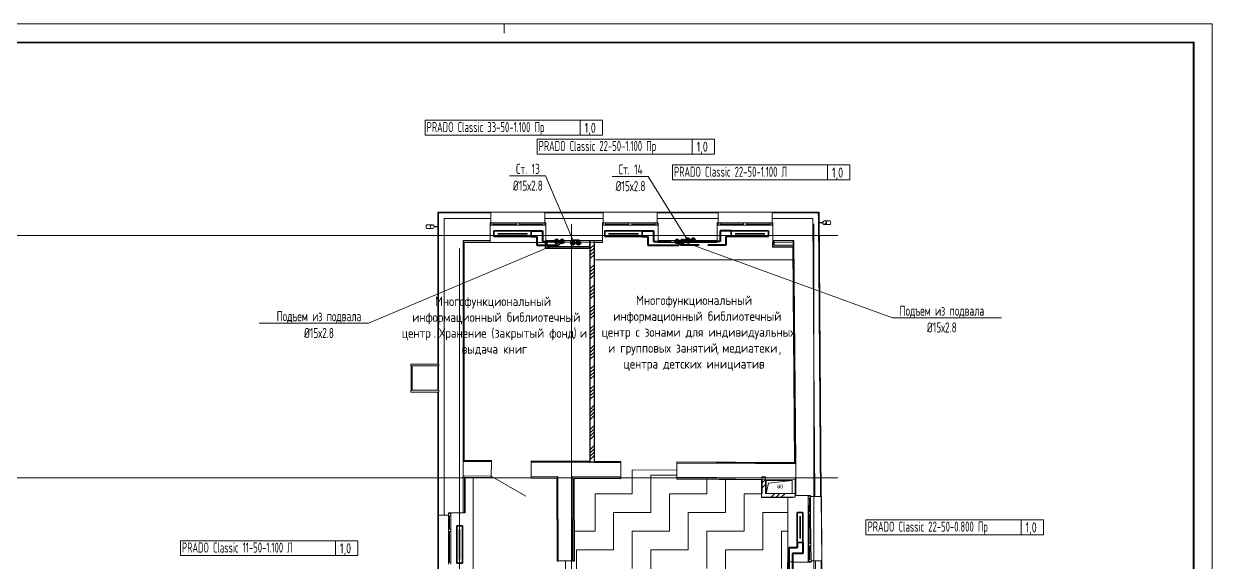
# Model space of a CAD drawing. Header units: millimetres. Extents: x -3929 to 624051, y 52832 to 514950.
# Drawn here: x 205814 to 237701, y 358213 to 372646 of the extents above; entities that cross this region are included whole.
import ezdxf
from ezdxf import colors
from ezdxf.entities.mleader import LeaderData, LeaderLine
from ezdxf.enums import TextEntityAlignment as Align
from ezdxf.math import Vec2, Vec3

# ---------------------------------------------------------------- set-up
doc = ezdxf.new("R2010")
doc.units = ezdxf.units.MM
for name, pattern in [('ADSK_Линия сетки', [25, 20, -2.5, 0, -2.5]), ('ADSK_Штриховая_ш2 п1', [3, 2, -1]), ('Hidden', [7.14375, 4.7625, -2.38125])]:
    doc.linetypes.add(name, pattern=pattern)
for name, color, linetype in [('9_Форматы', 7, 'Continuous'), ('ПРИБОРЫ', 3, 'Continuous'), ('статистика приборов', 252, 'Continuous'), ('стояки', 7, 'Continuous')]:
    doc.layers.add(name, color=color, linetype=linetype)
for name, color, linetype, lineweight in [('_ Окна', 7, 'Continuous', 9), ('Аннотация', 7, 'Continuous', 18), ('Двери', 7, 'Continuous', 9), ('Марки помещений', 7, 'Continuous', 20), ('Обобщенные модели', 7, 'Continuous', 18), ('Оборудование', 7, 'Continuous', 18), ('ОВ-О-Оборудование', 32, 'Continuous', 35), ('ОВ-рамка', 7, 'Continuous', 30), ('ОВ-ТЕКСТ', 7, 'Continuous', 25), ('Окна', 7, 'Continuous', 9), ('Оси', 253, 'Continuous', 9), ('Перекрытие', 7, 'Continuous', 18), ('Стены внутренние', 7, 'Continuous', 18), ('Стены наружные', 7, 'Continuous', 18), ('Стены несущие', 7, 'Continuous', 30), ('Стены отделка', 7, 'Continuous', 30), ('Стены штриховка', 7, 'Continuous', 9)]:
    doc.layers.add(name, color=color, linetype=linetype, lineweight=lineweight)
for name, color, linetype, true_color in [('т11.1', 1, 'Continuous', 0xff0000), ('т11.3', 7, 'Continuous', 0xb82e00), ('т21.1', 5, 'Continuous', 0x0000ff), ('т21.3', 7, 'Continuous', 0x005c45)]:
    doc.layers.add(name, color=color, linetype=linetype, true_color=true_color)
doc.styles.add('GOST Common_2', font='GOST_Common.ttf', dxfattribs={"width": 0.9, "height": 250})
doc.styles.add('GOST Common_4', font='GOST_Common.ttf', dxfattribs={"width": 0.9, "height": 200})
doc.styles.add('СТИЛЬ', font='simplex.shx', dxfattribs={"width": 0.65})

# ---------------------------------------------------------------- blocks, each defined once
blk = doc.blocks.new('*U2874')
at = {"layer": 'ОВ-О-Оборудование', "color": 32, "ltscale": 0.1, "true_color": 0xcd6928}
for p, q in [((500, 75), (-500, 75)), ((-500, 75), (-500, -75)), ((-400, 0), (400, 0)), ((500, -75), (500, 75)), ((-500, -75), (500, -75))]:
    blk.add_line(p, q, dxfattribs=at)
blk = doc.blocks.new('*U2950')
at = {"layer": 'ОВ-О-Оборудование', "color": 32, "ltscale": 0.1, "true_color": 0xcd6928}
for p, q in [((400, 75), (-400, 75)), ((-400, 75), (-400, -75)), ((-300, 0), (300, 0)), ((400, -75), (400, 75)), ((-400, -75), (400, -75))]:
    blk.add_line(p, q, dxfattribs=at)
blk = doc.blocks.new('3 этаж')
at = {"layer": 'Стены внутренние', "lineweight": 0}
for points in [[(411728, -43579), (411728, -43539), (410556, -43539), (410557, -43579), (411718, -43579)], [(410596, -43539), (410596, -43379), (410557, -43379), (410557, -43539)], [(416651, -43504), (416691, -43504), (416691, -43419), (416652, -43419), (416651, -43431)], [(416651, -43544), (417196, -43544), (417196, -43504), (416651, -43504)]]:
    blk.add_hatch(color=253, dxfattribs=at).paths.add_polyline_path(points)
at = {"layer": '_ Окна', "color": 253, "lineweight": 0}
for p, q in [((409066, -42969), (409066, -42909)), ((409066, -42909), (409142, -42909)), ((409142, -42969), (409066, -42969)), ((409086, -42969), (409086, -42909)), ((409142, -42909), (409142, -42969)), ((409142, -42939), (409773, -42939)), ((409773, -42969), (409773, -42909)), ((409773, -42909), (409849, -42909)), ((409849, -42969), (409773, -42969)), ((409849, -42909), (409849, -42969)), ((409849, -42939), (410480, -42939)), ((410480, -42909), (410480, -42969)), ((410556, -42909), (410480, -42909)), ((410480, -42969), (410556, -42969)), ((410536, -42969), (410536, -42909)), ((410556, -42969), (410556, -42909)), ((412081, -42969), (412081, -42909)), ((412081, -42909), (412157, -42909)), ((412157, -42969), (412081, -42969)), ((412101, -42969), (412101, -42909)), ((412157, -42909), (412157, -42969)), ((412157, -42939), (412788, -42939)), ((412788, -42969), (412788, -42909)), ((412788, -42909), (412864, -42909)), ((412864, -42969), (412788, -42969)), ((412864, -42909), (412864, -42969)), ((412864, -42939), (413495, -42939)), ((413495, -42909), (413495, -42969)), ((413571, -42909), (413495, -42909)), ((413495, -42969), (413571, -42969)), ((413551, -42969), (413551, -42909)), ((413571, -42969), (413571, -42909)), ((415161, -42969), (415161, -42909)), ((415161, -42909), (415237, -42909)), ((415237, -42969), (415161, -42969)), ((415181, -42969), (415181, -42909)), ((415237, -42909), (415237, -42969)), ((415237, -42939), (415868, -42939)), ((415868, -42969), (415868, -42909)), ((415868, -42909), (415944, -42909)), ((415944, -42969), (415868, -42969)), ((415944, -42909), (415944, -42969)), ((415944, -42939), (416575, -42939)), ((416575, -42909), (416575, -42969)), ((416651, -42909), (416575, -42909)), ((416575, -42969), (416651, -42969)), ((416631, -42969), (416631, -42909)), ((416651, -42969), (416651, -42909)), ((417602, -50290), (417602, -50210)), ((417602, -50210), (417662, -50210)), ((417602, -50230), (417662, -50230)), ((417662, -50290), (417602, -50290)), ((417632, -50290), (417635, -50650)), ((417662, -50210), (417662, -50290)), ((408010, -50678), (407950, -50678)), ((407950, -50678), (407950, -50758)), ((408010, -50698), (407950, -50698)), ((408010, -50758), (408010, -50678)), ((417606, -50710), (417605, -50650)), ((417605, -50650), (417665, -50650)), ((417665, -50650), (417666, -50710)), ((407950, -50758), (408010, -50758)), ((407980, -51118), (407980, -50758)), ((417666, -50710), (417606, -50710)), ((417636, -50710), (417642, -51500)), ((407950, -51118), (408010, -51118)), ((407950, -51178), (407950, -51118)), ((408010, -51178), (407950, -51178)), ((407980, -51998), (407980, -51178)), ((408010, -51118), (408010, -51178)), ((417613, -51560), (417612, -51500)), ((417612, -51500), (417672, -51500)), ((417673, -51560), (417613, -51560)), ((417643, -51560), (417646, -51920)), ((417672, -51500), (417673, -51560)), ((417676, -51920), (417616, -51920)), ((417616, -51920), (417616, -52000)), ((417676, -52000), (417676, -51920)), ((407950, -51998), (408010, -51998)), ((407950, -52058), (407950, -51998)), ((408010, -51998), (408010, -52058)), ((417616, -51980), (417676, -51980)), ((417616, -52000), (417676, -52000))]:
    blk.add_line(p, q, dxfattribs=at)
at = {"layer": 'Двери', "color": 253, "lineweight": 0}
blk.add_line((409098, -49692), (410021, -50233), dxfattribs=at)
at = {"layer": 'Обобщенные модели', "color": 253, "lineweight": 0}
for p, q in [((407406, -42959), (407364, -42959)), ((407406, -42959), (407412, -42959)), ((407412, -42959), (407417, -42959)), ((407417, -42959), (407423, -42959)), ((407423, -42959), (407428, -42959)), ((407428, -42959), (407434, -42959)), ((407434, -42959), (407439, -42959)), ((407439, -42959), (407444, -42959)), ((407444, -42959), (407449, -42959)), ((407449, -42959), (407454, -42959)), ((407454, -42959), (407458, -42959)), ((407458, -42959), (407463, -42959)), ((407463, -42959), (407467, -42959)), ((407467, -42959), (407471, -42959)), ((407471, -42959), (407475, -42959)), ((407475, -42959), (407479, -42959)), ((407479, -42959), (407482, -42959)), ((407482, -42959), (407486, -42959)), ((407486, -42959), (407489, -42959)), ((407489, -42959), (407492, -42959)), ((407492, -42959), (407495, -42959)), ((407495, -42959), (407497, -42959)), ((407660, -43004), (407561, -43004)), ((407561, -43014), (407660, -43014)), ((417992, -42898), (417893, -42899)), ((417893, -42909), (417992, -42908)), ((418055, -42853), (418057, -42853)), ((418058, -42953), (418056, -42953)), ((418057, -42853), (418059, -42853)), ((418061, -42953), (418058, -42953)), ((418059, -42853), (418062, -42853)), ((418064, -42953), (418061, -42953)), ((418062, -42853), (418065, -42853)), ((418067, -42953), (418064, -42953)), ((418065, -42853), (418068, -42853)), ((418071, -42953), (418067, -42953)), ((418068, -42853), (418072, -42853)), ((418074, -42953), (418071, -42953)), ((418072, -42853), (418076, -42853)), ((418078, -42953), (418074, -42953)), ((418076, -42853), (418079, -42853)), ((418082, -42953), (418078, -42953)), ((418079, -42853), (418083, -42853)), ((418086, -42953), (418082, -42953)), ((418083, -42853), (418088, -42853)), ((418090, -42953), (418086, -42953)), ((418088, -42853), (418092, -42852)), ((418095, -42952), (418090, -42953)), ((418092, -42852), (418097, -42852)), ((418099, -42952), (418095, -42952)), ((418097, -42852), (418101, -42852)), ((418104, -42952), (418099, -42952)), ((418101, -42852), (418106, -42852)), ((418109, -42952), (418104, -42952)), ((418106, -42852), (418111, -42852)), ((418114, -42952), (418109, -42952)), ((418111, -42852), (418116, -42852)), ((418119, -42952), (418114, -42952)), ((418116, -42852), (418122, -42852)), ((418125, -42952), (418119, -42952)), ((418122, -42852), (418127, -42852)), ((418130, -42952), (418125, -42952)), ((418127, -42852), (418132, -42852)), ((418135, -42952), (418130, -42952)), ((418132, -42852), (418138, -42852)), ((418141, -42952), (418135, -42952)), ((418138, -42852), (418143, -42852)), ((418147, -42952), (418141, -42952)), ((418143, -42852), (418146, -42852)), ((418188, -42852), (418146, -42852)), ((418147, -42952), (418189, -42952)), ((407364, -43059), (407406, -43059)), ((407409, -43059), (407406, -43059)), ((407414, -43059), (407409, -43059)), ((407420, -43059), (407414, -43059)), ((407425, -43059), (407420, -43059)), ((407431, -43059), (407425, -43059)), ((407436, -43059), (407431, -43059)), ((407441, -43059), (407436, -43059)), ((407446, -43059), (407441, -43059)), ((407451, -43059), (407446, -43059)), ((407455, -43059), (407451, -43059)), ((407460, -43059), (407455, -43059)), ((407464, -43059), (407460, -43059)), ((407469, -43059), (407464, -43059)), ((407473, -43059), (407469, -43059)), ((407477, -43059), (407473, -43059)), ((407480, -43059), (407477, -43059)), ((407484, -43059), (407480, -43059)), ((407487, -43059), (407484, -43059)), ((407490, -43059), (407487, -43059)), ((407493, -43059), (407490, -43059)), ((407496, -43059), (407493, -43059)), ((407497, -43059), (407496, -43059)), ((416468, -50162), (416468, -49812)), ((416468, -49812), (417168, -49812)), ((417168, -49812), (416468, -49812)), ((416468, -49812), (416468, -50162)), ((416468, -50162), (416538, -49882)), ((416538, -49882), (417168, -49812)), ((417168, -49812), (417168, -50162)), ((417168, -50162), (417168, -49812))]:
    blk.add_line(p, q, dxfattribs=at)
at = {"layer": 'Обобщенные модели', "color": 253, "linetype": 'Continuous', "lineweight": 0}
blk.add_line((418037, -42952), (418091, -42897), dxfattribs=at)
at = {"layer": 'Обобщенные модели', "color": 253, "lineweight": 0}
for centre, radius, start, end in [((407510, -43009), 52, 0, 180), ((407510, -43009), 52, 180, 0), ((407510, -43009), 50, 0, 180), ((407510, -43009), 50, 180, 0), ((418043, -42903), 52, 0.4634, 180.4634), ((418043, -42903), 52, 180.4634, 0.4634), ((418043, -42903), 50, 0.4634, 180.4634), ((418043, -42903), 50, 180.4634, 0.4634), ((416818, -49987), 2.5, 0, 180), ((416818, -49987), 2.5, 60, 165), ((416818, -49987), 2.5, 180, 0), ((416818, -49987), 2.5, 195, 270), ((416818, -49987), 2.5, 300, 0)]:
    blk.add_arc(centre, radius, start, end, dxfattribs=at)
for centre, major_axis, start_param, end_param in [((407364, -43009), (0, -50), 3.141593, 4.712389), ((407364, -43009), (0, -50), 4.712389, 6.283185), ((418189, -42902), (-0.4, 50), 4.712389, 6.283185), ((418189, -42902), (-0.4, 50), 3.141593, 4.712389)]:
    blk.add_ellipse(centre, major_axis=major_axis, ratio=0.309017, start_param=start_param, end_param=end_param, dxfattribs=at)
at = {"layer": 'Оборудование', "color": 253, "lineweight": 0}
for p, q in [((406935, -46692), (406935, -46742)), ((407160, -46692), (406935, -46692)), ((406935, -46742), (407160, -46742)), ((406945, -47392), (406945, -46742)), ((406975, -46742), (406975, -47392)), ((407160, -46692), (407460, -46692)), ((407460, -46742), (407160, -46742)), ((407685, -46692), (407460, -46692)), ((407460, -46742), (407685, -46742)), ((407685, -46742), (407685, -46692)), ((406935, -47392), (406935, -47442)), ((407160, -47392), (406935, -47392)), ((406935, -47442), (407160, -47442)), ((407160, -47392), (407460, -47392)), ((407460, -47442), (407160, -47442)), ((407685, -47392), (407460, -47392)), ((407460, -47442), (407685, -47442)), ((407685, -47442), (407685, -47392))]:
    blk.add_line(p, q, dxfattribs=at)
at = {"layer": 'Окна', "color": 253, "lineweight": 0}
for p, q in [((409066, -42909), (409066, -42969)), ((409142, -42909), (409066, -42909)), ((409066, -42969), (409142, -42969)), ((409142, -42909), (409773, -42909)), ((409773, -42969), (409142, -42969)), ((409849, -42909), (409773, -42909)), ((409773, -42969), (409849, -42969)), ((409849, -42909), (410480, -42909)), ((410480, -42969), (409849, -42969)), ((410556, -42909), (410480, -42909)), ((410480, -42969), (410556, -42969)), ((410556, -42969), (410556, -42909)), ((412081, -42909), (412081, -42969)), ((412157, -42909), (412081, -42909)), ((412081, -42969), (412157, -42969)), ((412157, -42909), (412788, -42909)), ((412788, -42969), (412157, -42969)), ((412864, -42909), (412788, -42909)), ((412788, -42969), (412864, -42969)), ((412864, -42909), (413495, -42909)), ((413495, -42969), (412864, -42969)), ((413571, -42909), (413495, -42909)), ((413495, -42969), (413571, -42969)), ((413571, -42969), (413571, -42909)), ((415161, -42909), (415161, -42969)), ((415237, -42909), (415161, -42909)), ((415161, -42969), (415237, -42969)), ((415237, -42909), (415868, -42909)), ((415868, -42969), (415237, -42969)), ((415944, -42909), (415868, -42909)), ((415868, -42969), (415944, -42969)), ((415944, -42909), (416575, -42909)), ((416575, -42969), (415944, -42969)), ((416651, -42909), (416575, -42909)), ((416575, -42969), (416651, -42969)), ((416651, -42969), (416651, -42909)), ((417662, -50210), (417602, -50210)), ((417602, -50210), (417602, -50290)), ((417605, -50650), (417602, -50290)), ((417662, -50290), (417662, -50210)), ((417662, -50290), (417665, -50650)), ((407950, -50678), (407950, -50758)), ((408010, -50678), (407950, -50678)), ((408010, -50758), (408010, -50678)), ((417605, -50650), (417606, -50710)), ((417666, -50710), (417665, -50650)), ((407950, -51118), (407950, -50758)), ((408010, -50758), (408010, -51118)), ((417612, -51500), (417606, -50710)), ((417666, -50710), (417672, -51500)), ((407950, -51118), (407950, -51178)), ((407950, -51998), (407950, -51178)), ((408010, -51178), (408010, -51118)), ((408010, -51178), (408010, -51998)), ((417612, -51500), (417613, -51560)), ((417616, -51920), (417613, -51560)), ((417673, -51560), (417672, -51500)), ((417673, -51560), (417676, -51920)), ((417616, -51920), (417616, -52000)), ((417676, -52000), (417676, -51920)), ((407950, -51998), (407950, -52058)), ((408010, -52058), (408010, -51998)), ((417616, -52000), (417676, -52000))]:
    blk.add_line(p, q, dxfattribs=at)
at = {"layer": 'Оси', "color": 253, "linetype": 'ADSK_Линия сетки', "lineweight": 0}
for p, q in [((411248, -89970), (411248, -42931)), ((417748, -89970), (417748, -42931)), ((351839, -43242), (418403, -43242)), ((408248, -89970), (408248, -43597)), ((351839, -49742), (418403, -49742))]:
    blk.add_line(p, q, dxfattribs=at)
at = {"layer": 'Перекрытие', "color": 253, "lineweight": 0}
for p, q in [((416651, -43409), (416651, -43379)), ((411890, -43899), (417189, -43899)), ((408611, -52487), (408611, -49740)), ((412880, -49527), (412880, -50172)), ((414073, -49535), (412880, -49527)), ((413380, -50672), (413380, -49672)), ((413380, -49672), (414072, -49672)), ((414880, -50172), (414880, -49782)), ((415380, -49785), (415380, -50672)), ((412880, -50172), (411880, -50172)), ((411880, -50172), (411880, -51172)), ((413880, -51172), (413880, -50172)), ((413880, -50172), (414880, -50172)), ((415880, -51172), (415880, -50172)), ((415880, -50172), (416350, -50172)), ((417056, -50268), (417056, -51991)), ((417601, -50218), (417252, -50218)), ((417601, -52000), (417601, -50218)), ((408380, -50678), (408340, -50678)), ((412380, -51672), (412380, -50672)), ((412380, -50672), (413380, -50672)), ((415380, -50672), (414380, -50672)), ((414380, -50672), (414380, -51672)), ((416380, -51672), (416380, -50672)), ((416380, -50672), (417056, -50672)), ((411880, -51172), (411323, -51172)), ((412880, -52172), (412880, -51172)), ((412880, -51172), (413880, -51172)), ((414880, -52172), (414880, -51172)), ((414880, -51172), (415880, -51172)), ((417056, -51172), (416880, -51172)), ((416880, -51172), (416880, -52172)), ((411084, -51967), (411089, -53172)), ((411380, -52672), (411380, -51672)), ((411380, -51672), (412380, -51672)), ((414380, -51672), (413380, -51672)), ((413380, -51672), (413380, -52672)), ((415380, -52672), (415380, -51672)), ((415380, -51672), (416380, -51672)), ((417206, -52002), (417334, -52002))]:
    blk.add_line(p, q, dxfattribs=at)
at = {"layer": 'Стены внутренние', "color": 253, "linetype": 'Continuous', "lineweight": 0}
for p, q in [((416358, -49884), (416456, -49786)), ((416360, -50017), (416456, -49921)), ((416608, -50262), (416708, -50162)), ((416743, -50262), (416843, -50162)), ((416878, -50262), (416978, -50162))]:
    blk.add_line(p, q, dxfattribs=at)
at = {"layer": 'Стены наружные', "color": 253, "lineweight": 0}
for p, q in [((410537, -42619), (409086, -42619)), ((409087, -42618), (410537, -42618)), ((409087, -42618), (409087, -42619)), ((410537, -42618), (410537, -42619)), ((413551, -42619), (412101, -42619)), ((412102, -42618), (413552, -42618)), ((412102, -42618), (412102, -42619)), ((413552, -42618), (413552, -42619)), ((415181, -42618), (415181, -42619)), ((415181, -42618), (416630, -42618)), ((416631, -42619), (415181, -42619)), ((416630, -42618), (416630, -42619)), ((410544, -43431), (409066, -43431)), ((417952, -50237), (417966, -51967)), ((417966, -51967), (417952, -50237)), ((417952, -50237), (417953, -50237)), ((417953, -50237), (417967, -51967)), ((407659, -52443), (407659, -50738)), ((407659, -50738), (407660, -50738)), ((407660, -50738), (407660, -52443)), ((407680, -50738), (407680, -52443)), ((407680, -52443), (407680, -50738)), ((417967, -51967), (417966, -51967))]:
    blk.add_line(p, q, dxfattribs=at)
at = {"layer": 'Стены несущие', "color": 253, "lineweight": 0}
for p, q in [((409086, -42789), (407830, -42789)), ((407830, -50738), (407830, -42789)), ((409066, -43379), (409066, -42969)), ((409086, -42909), (409086, -42789)), ((410536, -42789), (412101, -42789)), ((410536, -42789), (410536, -42909)), ((410556, -42969), (410556, -43379)), ((412081, -43379), (412081, -42969)), ((412101, -42909), (412101, -42789)), ((413551, -42789), (415181, -42789)), ((413551, -42789), (413551, -42909)), ((413571, -42969), (413571, -43379)), ((415161, -43379), (415161, -42969)), ((415181, -42909), (415181, -42789)), ((417722, -42789), (416631, -42789)), ((416631, -42789), (416631, -42909)), ((416651, -42969), (416651, -43379)), ((417722, -42789), (417782, -50239)), ((408340, -43379), (409066, -43379)), ((408340, -49306), (408340, -43379)), ((412081, -43379), (410556, -43379)), ((415161, -43379), (413571, -43379)), ((417216, -43379), (416651, -43379)), ((417216, -43379), (417265, -49366)), ((409101, -49312), (408340, -49306)), ((409098, -49692), (409101, -49312)), ((410171, -49319), (410168, -49699)), ((410534, -49321), (410171, -49319)), ((410171, -49319), (410534, -49321)), ((412575, -49335), (410534, -49321)), ((412572, -49715), (412575, -49335)), ((414075, -49345), (414072, -49725)), ((417265, -49366), (414075, -49345)), ((409098, -49692), (408340, -49686)), ((408340, -49686), (408340, -50678)), ((409098, -49692), (409098, -49692)), ((410885, -49703), (410168, -49699)), ((410885, -49703), (410894, -51968)), ((411265, -49706), (412572, -49715)), ((411274, -51966), (411265, -49706)), ((414072, -49725), (417268, -49746)), ((416356, -49715), (416356, -50162)), ((416456, -49715), (416356, -49715)), ((416456, -50162), (416456, -49715)), ((417268, -49746), (417272, -50213)), ((416350, -50162), (416362, -50162)), ((416350, -50162), (416350, -50262)), ((416350, -50262), (417252, -50262)), ((417251, -50162), (416456, -50162)), ((417252, -50262), (417251, -50162)), ((417272, -50213), (417602, -50210)), ((417662, -50240), (417782, -50239)), ((408010, -50678), (408340, -50678)), ((407830, -50738), (407950, -50738)), ((410894, -51968), (411274, -51966)), ((417796, -51969), (417676, -51970)), ((417817, -54527), (417796, -51969)), ((417616, -52000), (417286, -52003)), ((417676, -52001), (417676, -52000))]:
    blk.add_line(p, q, dxfattribs=at)
at = {"layer": 'Стены отделка', "color": 253, "lineweight": 0}
for p, q in [((407660, -42619), (407660, -46692)), ((409086, -42619), (407660, -42619)), ((407680, -46692), (407680, -42639)), ((407830, -42639), (407680, -42639)), ((407680, -42639), (407680, -46692)), ((409086, -42789), (409086, -42619)), ((410536, -42619), (410536, -42789)), ((410536, -42639), (410537, -42639)), ((412101, -42619), (410537, -42619)), ((412101, -42789), (412101, -42619)), ((415181, -42619), (413551, -42619)), ((413551, -42619), (413551, -42789)), ((413551, -42639), (413582, -42639)), ((415181, -42789), (415181, -42619)), ((417890, -42619), (416631, -42619)), ((416631, -42619), (416631, -42789)), ((416631, -42639), (416632, -42639)), ((417870, -42639), (417872, -42789)), ((417952, -50237), (417890, -42619)), ((413551, -42789), (413551, -42789)), ((408340, -43419), (408360, -43419)), ((408360, -43419), (408360, -49287)), ((408372, -43431), (409066, -43431)), ((408372, -49275), (408372, -43431)), ((409066, -43431), (409066, -43379)), ((410556, -43431), (410544, -43431)), ((410544, -43431), (410544, -43589)), ((410546, -43591), (411741, -43591)), ((410556, -43579), (410556, -43379)), ((410556, -43419), (410557, -43419)), ((410556, -43579), (411728, -43579)), ((410596, -43419), (411288, -43419)), ((410596, -43539), (410596, -43419)), ((411728, -43539), (410596, -43539)), ((411288, -43419), (411288, -43379)), ((411438, -43379), (411438, -43419)), ((411438, -43419), (411888, -43419)), ((411728, -43379), (411728, -43539)), ((411741, -43591), (411741, -49297)), ((411753, -43582), (411753, -49327)), ((411853, -49326), (411853, -43582)), ((411865, -43431), (412081, -43431)), ((411865, -49298), (411865, -43431)), ((412081, -43431), (412081, -43379)), ((413571, -43379), (413571, -43431)), ((413602, -43419), (413571, -43419)), ((413571, -43431), (415161, -43431)), ((415161, -43431), (415161, -43379)), ((416651, -43431), (416639, -43431)), ((416639, -43431), (416639, -43554)), ((416641, -43556), (417186, -43556)), ((416651, -43409), (416651, -43544)), ((416691, -43409), (416651, -43409)), ((416651, -43419), (417196, -43419)), ((417198, -43544), (416651, -43544)), ((416691, -43504), (416691, -43409)), ((417196, -43504), (416691, -43504)), ((417186, -43556), (417233, -49333)), ((417216, -43379), (417196, -43379)), ((417196, -43419), (417196, -43379)), ((417245, -49346), (417196, -43379)), ((417196, -43544), (417196, -43504)), ((417265, -49345), (417216, -43379)), ((407660, -46742), (407660, -47392)), ((407680, -47392), (407680, -46742)), ((407680, -46742), (407680, -47392)), ((407660, -47442), (407660, -50738)), ((407680, -50738), (407680, -47442)), ((407680, -47442), (407680, -50738)), ((408340, -49286), (408360, -49286)), ((408370, -49287), (408340, -49286)), ((408340, -49286), (408340, -49306)), ((408340, -49306), (409101, -49312)), ((409101, -49280), (408372, -49275)), ((409101, -49312), (409101, -49280)), ((410171, -49287), (410171, -49319)), ((411741, -49297), (410171, -49287)), ((410171, -49299), (410534, -49301)), ((410534, -49321), (411361, -49327)), ((411361, -49327), (411361, -49307)), ((411361, -49307), (411728, -49309)), ((411878, -49310), (411440, -49307)), ((411440, -49307), (411440, -49327)), ((412575, -49303), (411865, -49298)), ((412575, -49335), (412575, -49303)), ((414075, -49313), (414075, -49345)), ((417233, -49333), (414075, -49313)), ((414075, -49345), (417265, -49366)), ((417245, -49345), (417265, -49345)), ((417265, -49346), (417245, -49346)), ((417265, -49366), (417265, -49346)), ((408340, -49686), (408340, -49726)), ((408340, -49726), (409098, -49731)), ((408380, -49726), (408340, -49726)), ((408380, -49727), (408380, -49726)), ((408392, -50678), (408392, -49739)), ((408392, -49739), (409098, -49743)), ((409098, -49731), (409098, -49692)), ((409098, -49743), (409098, -49731)), ((410168, -49699), (410168, -49699)), ((410168, -49699), (410168, -49739)), ((410168, -49739), (410168, -49751)), ((410531, -49741), (410885, -49743)), ((410885, -49743), (410865, -49743)), ((410874, -51974), (410865, -49743)), ((410885, -49743), (410885, -49703)), ((412573, -49715), (411265, -49706)), ((411265, -49706), (411265, -49746)), ((412573, -49755), (412573, -49715)), ((417248, -49746), (414073, -49725)), ((414073, -49725), (414073, -49765)), ((410168, -49751), (410853, -49755)), ((410853, -49755), (410862, -51974)), ((411265, -49746), (411265, -49746)), ((411314, -51972), (411305, -49746)), ((412574, -49755), (411305, -49746)), ((411326, -51972), (411317, -49758)), ((411317, -49758), (412573, -49767)), ((412573, -49767), (412574, -49755)), ((414073, -49765), (417248, -49786)), ((414074, -49765), (414073, -49777)), ((414073, -49777), (416350, -49792)), ((416350, -49792), (416350, -50162)), ((416362, -50162), (416362, -49780)), ((417268, -49746), (417248, -49746)), ((417248, -49746), (417251, -50162)), ((417248, -49786), (417248, -49746)), ((416350, -50262), (416350, -50266)), ((416352, -50268), (417192, -50268)), ((417192, -50256), (416362, -50256)), ((416362, -50256), (416362, -50262)), ((417192, -50268), (417192, -50256)), ((417252, -50213), (417272, -50213)), ((417782, -50239), (417952, -50237)), ((408380, -50677), (408380, -50678)), ((408380, -50678), (408392, -50678)), ((407660, -50738), (407680, -50738)), ((407680, -50738), (407830, -50738)), ((410862, -51974), (410894, -51974)), ((410894, -51974), (410894, -51968)), ((411274, -51966), (411274, -51972)), ((411274, -51972), (411326, -51972)), ((417966, -51967), (417796, -51969)), ((417987, -54525), (417966, -51967)), ((417044, -51993), (417044, -54508)), ((417206, -51991), (417046, -51991)), ((417206, -52003), (417206, -51991))]:
    blk.add_line(p, q, dxfattribs=at)
at = {"layer": 'Стены штриховка', "color": 253, "lineweight": 0}
for p, q in [((407680, -42619), (407680, -42639)), ((407830, -42639), (409086, -42639)), ((410537, -42639), (412101, -42639)), ((413582, -42639), (415181, -42639)), ((417890, -42639), (416632, -42639)), ((417872, -42789), (417932, -50237)), ((408360, -43419), (409066, -43419)), ((408370, -43429), (409066, -43429)), ((408370, -49277), (408370, -43429)), ((410544, -43589), (411743, -43589)), ((410544, -43589), (410544, -43591)), ((410544, -43591), (410546, -43591)), ((410546, -43431), (410546, -43591)), ((410596, -43419), (410596, -43379)), ((411728, -43579), (411728, -43539)), ((411743, -43589), (411743, -49299)), ((411753, -49327), (411753, -43379)), ((411753, -49287), (411753, -43458)), ((411853, -49327), (411853, -43379)), ((411853, -49287), (411853, -43458)), ((411863, -43429), (412081, -43429)), ((411863, -49300), (411863, -43429)), ((412081, -43419), (411888, -43419)), ((413571, -43429), (415161, -43429)), ((415161, -43419), (413602, -43419)), ((416639, -43554), (417188, -43554)), ((416639, -43554), (416639, -43556)), ((416639, -43556), (416641, -43556)), ((416641, -43431), (416641, -43556)), ((417188, -43554), (417235, -49335)), ((408340, -49306), (408340, -49686)), ((409101, -49282), (408370, -49277)), ((408370, -49287), (409101, -49292)), ((411743, -49299), (410171, -49289)), ((411361, -49307), (410534, -49301)), ((412575, -49305), (411863, -49300)), ((411878, -49310), (412575, -49315)), ((417235, -49335), (414075, -49315)), ((417245, -49346), (414075, -49325)), ((417268, -49746), (417265, -49366)), ((408380, -49727), (408380, -50677)), ((408390, -50678), (408390, -49737)), ((408390, -49737), (409098, -49741)), ((410168, -49739), (410168, -49739)), ((410531, -49741), (410168, -49739)), ((410168, -49749), (410855, -49753)), ((410855, -49753), (410864, -51974)), ((411324, -51972), (411315, -49756)), ((411315, -49756), (412573, -49765)), ((414073, -49775), (416352, -49790)), ((416352, -49790), (416352, -50162)), ((416350, -50266), (417192, -50266)), ((416350, -50266), (416350, -50268)), ((416350, -50268), (416352, -50268)), ((416352, -50262), (416352, -50268)), ((417946, -51967), (417967, -54525)), ((417046, -51991), (417044, -51991)), ((417044, -51991), (417044, -51993)), ((417206, -51993), (417044, -51993)), ((417046, -51991), (417046, -54510))]:
    blk.add_line(p, q, dxfattribs=at)
at = {"layer": 'Стены штриховка', "color": 253, "linetype": 'Continuous', "lineweight": 0}
for p, q in [((411753, -43594), (411853, -43494)), ((411753, -43683), (411853, -43583)), ((411753, -43773), (411853, -43673)), ((411753, -43863), (411853, -43763)), ((411753, -44132), (411853, -44032)), ((411753, -44222), (411853, -44122)), ((411753, -44312), (411853, -44212)), ((411753, -44402), (411853, -44302)), ((411753, -44671), (411853, -44571)), ((411753, -44761), (411853, -44661)), ((411753, -44851), (411853, -44751)), ((411753, -44941), (411853, -44841)), ((411753, -45210), (411853, -45110)), ((411753, -45300), (411853, -45200)), ((411753, -45390), (411853, -45290)), ((411753, -45480), (411853, -45380)), ((411753, -45749), (411853, -45649)), ((411753, -45839), (411853, -45739)), ((411753, -45929), (411853, -45829)), ((411753, -46019), (411853, -45919)), ((411753, -46288), (411853, -46188)), ((411753, -46378), (411853, -46278)), ((411753, -46468), (411853, -46368)), ((411753, -46558), (411853, -46458)), ((411753, -46827), (411853, -46727)), ((411753, -46917), (411853, -46817)), ((411753, -47007), (411853, -46907)), ((411753, -47097), (411853, -46997)), ((411753, -47366), (411853, -47266)), ((411753, -47456), (411853, -47356)), ((411753, -47546), (411853, -47446)), ((411752, -47905), (411852, -47805)), ((411753, -47636), (411853, -47536)), ((411752, -47995), (411852, -47895)), ((411752, -48085), (411852, -47985)), ((411752, -48175), (411852, -48075)), ((411752, -48444), (411852, -48344)), ((411752, -48534), (411852, -48434)), ((411752, -48624), (411852, -48524)), ((411752, -48713), (411852, -48613)), ((411752, -48983), (411852, -48883)), ((411752, -49073), (411852, -48973)), ((411752, -49163), (411852, -49063)), ((411752, -49252), (411852, -49152))]:
    blk.add_line(p, q, dxfattribs=at)
at = {"layer": 'Аннотация', "color": 253, "lineweight": 0, "style": 'GOST Common_4', "width": 0.9}
blk.add_text('ОВ', height=100, dxfattribs=at).set_placement((416766, -50022))
at = {"layer": 'Марки помещений', "color": 253, "lineweight": 0, "style": 'GOST Common_2', "width": 0.9}
for s, p in [('Многофункциональный', (407587, -45134)), ('Многофункциональный', (412981, -45106)), ('информационный библиотечный', (406975, -45560)), ('информационный библиотечный', (412369, -45533)), ('центр', (406696, -45986)), ('Хранение ', (407696, -45986)), ('(', (409100, -45986)), ('закрытый фонд', (409190, -45986)), (') ', (411304, -45986)), ('и', (411471, -45986)), ('центр с зонами для индивидуальных', (412056, -45959)), ('. ', (407551, -45986)), ('выдача книг', (408303, -46413)), ('и групповых занятий', (412230, -46385)), ('медиатеки', (415296, -46385)), (', ', (415140, -46385)), (',', (416804, -46385)), ('центра детских инициатив', (412645, -46811))]:
    blk.add_text(s, height=250, dxfattribs=at).set_placement(p)
blk = doc.blocks.new('*U2998')
at = {"layer": '9_Форматы', "color": 7, "linetype": 'Continuous', "lineweight": 9, "ltscale": 100}
blk.add_lwpolyline([(5, -5), (5, 589), (-836, 589), (-836, -5)], close=True, dxfattribs=at)
at = {"layer": '9_Форматы', "color": 7, "linetype": 'Continuous', "lineweight": 15, "ltscale": 100}
blk.add_lwpolyline([(-185, 589), (-185, 586.5)], dxfattribs=at)
at = {"layer": '9_Форматы', "color": 7, "linetype": 'Continuous', "lineweight": 9, "ltscale": 100, "const_width": 0.5}
blk.add_lwpolyline([(0, 0), (0, 584), (-816, 584), (-816, 0)], close=True, dxfattribs=at)

msp = doc.modelspace()

# ---------------------------------------------------------------- hatches: boundary and pattern name
at = {"layer": 'т11.1', "lineweight": 40}
h = msp.add_hatch(color=256, dxfattribs=at)
h.dxf.hatch_style = 1
h.paths.add_polyline_path([(220749.6, 366772.779, 1), (220649.6, 366772.779, 1)])
h = msp.add_hatch(color=256, dxfattribs=at)
h.dxf.hatch_style = 1
h.paths.add_polyline_path([(223676.566, 366850.196, 1), (223576.566, 366850.196, 1)])
at = {"layer": 'т11.3', "lineweight": 40}
h = msp.add_hatch(color=256, dxfattribs=at)
h.dxf.hatch_style = 1
h.paths.add_polyline_path([(220311.94, 366813.939, 1), (220211.94, 366813.939, 1)])
h = msp.add_hatch(color=256, dxfattribs=at)
h.dxf.hatch_style = 1
h.paths.add_polyline_path([(223543.764, 366813.939, 1), (223443.764, 366813.939, 1)])
at = {"layer": 'т21.1', "linetype": 'ADSK_Штриховая_ш2 п1', "lineweight": 40, "ltscale": 50}
h = msp.add_hatch(color=256, dxfattribs=at)
h.dxf.hatch_style = 1
h.paths.add_polyline_path([(220599.6, 366772.779, 1), (220499.6, 366772.779, 1)])
h = msp.add_hatch(color=256, dxfattribs=at)
h.dxf.hatch_style = 1
h.paths.add_polyline_path([(223826.566, 366850.196, 1), (223726.566, 366850.196, 1)])
at = {"layer": 'т21.3', "lineweight": 40, "ltscale": 50}
h = msp.add_hatch(color=256, dxfattribs=at)
h.dxf.hatch_style = 1
h.paths.add_polyline_path([(220161.94, 366813.939, 1), (220061.94, 366813.939, 1)])
h = msp.add_hatch(color=256, dxfattribs=at)
h.dxf.hatch_style = 1
h.paths.add_polyline_path([(223393.764, 366813.939, 1), (223293.764, 366813.939, 1)])

# ---------------------------------------------------------------- linework, layer by layer
at = {"layer": 'ПРИБОРЫ', "color": 7, "lineweight": 15}
for p, q in [((216581.556, 370059.975), (221341.176, 370059.975)), ((216581.556, 370059.975), (221341.176, 370059.975)), ((216581.556, 370059.975), (216581.556, 369659.975)), ((220741.176, 370059.975), (220741.176, 369659.975)), ((221341.176, 370059.975), (221341.176, 369659.975)), ((216581.556, 369659.975), (221341.176, 369659.975)), ((219587.234, 369554.248), (224346.854, 369554.248)), ((219587.234, 369554.248), (224346.854, 369554.248)), ((219587.234, 369554.248), (219587.234, 369154.248)), ((223746.854, 369554.248), (223746.854, 369154.248)), ((224346.854, 369554.248), (224346.854, 369154.248)), ((219587.234, 369154.248), (224346.854, 369154.248)), ((223217.874, 368862.069), (227977.494, 368862.069)), ((223217.874, 368862.069), (227977.494, 368862.069)), ((223217.874, 368862.069), (223217.874, 368462.069)), ((227377.494, 368862.069), (227377.494, 368462.069)), ((227977.494, 368862.069), (227977.494, 368462.069)), ((223217.874, 368462.069), (227977.494, 368462.069)), ((228411.354, 359350.904), (233170.974, 359350.904)), ((228411.354, 359350.904), (233170.974, 359350.904)), ((228411.354, 359350.904), (228411.354, 358950.904)), ((232570.974, 359350.904), (232570.974, 358950.904)), ((233170.974, 359350.904), (233170.974, 358950.904)), ((210016.137, 358789.544), (214775.757, 358789.544)), ((210016.137, 358789.544), (214775.757, 358789.544)), ((210016.137, 358789.544), (210016.137, 358389.544)), ((214175.757, 358789.544), (214175.757, 358389.544)), ((214775.757, 358789.544), (214775.757, 358389.544)), ((228411.354, 358950.904), (233170.974, 358950.904)), ((210016.137, 358389.544), (214775.757, 358389.544))]:
    msp.add_line(p, q, dxfattribs=at)
at = {"layer": 'т11.1', "lineweight": 40}
for centre in [(220699.6, 366772.779), (223626.566, 366850.196)]:
    msp.add_circle(centre, 50, dxfattribs=at)
at = {"layer": 'т11.3', "lineweight": 40}
for p, q in [((224797.311, 367092.599), (224497.311, 367092.599)), ((224497.311, 367092.599), (224497.311, 366812.941)), ((219429.575, 366942.599), (219579.575, 366942.599)), ((219579.575, 366942.599), (219579.575, 366712.941)), ((219579.575, 366712.941), (220160.943, 366712.941)), ((220261.94, 366813.939), (220160.943, 366712.941)), ((222405.991, 366942.599), (222555.991, 366942.599)), ((222555.991, 366942.599), (222555.991, 366712.941)), ((222555.991, 366712.941), (223392.767, 366712.941)), ((223493.764, 366813.939), (223392.767, 366712.941)), ((224497.311, 366812.941), (223493.764, 366813.939)), ((226568.375, 358744.649), (226568.375, 358594.649)), ((226568.375, 358594.649), (226338.718, 358594.649)), ((226338.718, 358594.649), (226338.718, 357038.182))]:
    msp.add_line(p, q, dxfattribs=at)
for centre in [(220261.94, 366813.939), (223493.764, 366813.939)]:
    msp.add_circle(centre, 50, dxfattribs=at)
at = {"layer": 'т21.1', "lineweight": 40, "ltscale": 50}
for centre in [(220549.6, 366772.779), (223776.566, 366850.196)]:
    msp.add_circle(centre, 50, dxfattribs=at)
at = {"layer": 'т21.3', "linetype": 'Hidden', "lineweight": 40, "ltscale": 100}
for p, q in [((219429.575, 367092.599), (219729.575, 367092.599)), ((219729.575, 367092.599), (219729.575, 366812.941)), ((222405.991, 367092.599), (222705.991, 367092.599)), ((222705.991, 367092.599), (222705.991, 366812.941)), ((219729.575, 366812.941), (220111.94, 366813.939)), ((222705.991, 366812.941), (223343.764, 366813.939)), ((223343.764, 366813.939), (223444.762, 366712.941)), ((224647.311, 366712.941), (223444.762, 366712.941)), ((224797.311, 366942.599), (224647.311, 366942.599)), ((224647.311, 366942.599), (224647.311, 366712.941)), ((226718.375, 358744.649), (226718.375, 358444.649)), ((226718.375, 358444.649), (226438.718, 358444.649)), ((226438.718, 358444.649), (226439.716, 357087.184))]:
    msp.add_line(p, q, dxfattribs=at)
at = {"layer": 'т21.3', "lineweight": 40, "ltscale": 50}
for centre in [(220111.94, 366813.939), (223343.764, 366813.939)]:
    msp.add_circle(centre, 50, dxfattribs=at)

# ---------------------------------------------------------------- block references
at = {"layer": 'ОВ-О-Оборудование', "ltscale": 10, "xscale": -1}
for p in [(218929.575, 367017.599), (221905.991, 367017.599)]:
    msp.add_blockref('*U2874', p, dxfattribs=at)
at = {"layer": 'ОВ-О-Оборудование', "ltscale": 10}
msp.add_blockref('*U2874', (225297.311, 367017.599), dxfattribs=at)
at = {"layer": 'ОВ-О-Оборудование', "ltscale": 10, "xscale": -1, "rotation": 270}
msp.add_blockref('*U2950', (226643.375, 359144.649), dxfattribs=at)
at = {"layer": 'ОВ-О-Оборудование', "ltscale": 10, "rotation": 90.00000000000001}
msp.add_blockref('*U2874', (217509.324, 358686.495), dxfattribs=at)
at = {"layer": 'ОВ-рамка', "ltscale": 100, "transparency": 33554687, "xscale": 100, "yscale": 100, "zscale": 100}
msp.add_blockref('*U2998', (237201.455, 313745.999), dxfattribs=at)
at = {"layer": 'стояки', "color": 5, "lineweight": 40}
msp.add_blockref('3 этаж', (-190738.98, 410215.433), dxfattribs=at)

# ---------------------------------------------------------------- texts
at = {"layer": 'статистика приборов', "color": 7, "style": 'СТИЛЬ', "width": 0.6}
for s, p in [('PRADO Classic 33-50-1.100 Пр      ', (216624.532, 369741.828)), ('PRADO Classic 22-50-1.100 Пр      ', (219630.21, 369236.102)), ('PRADO Classic 22-50-1.100 Л      ', (223260.85, 368543.922)), ('PRADO Classic 22-50-0.800 Пр      ', (228454.331, 359032.757)), ('PRADO Classic 11-50-1.100 Л      ', (210059.113, 358471.398))]:
    msp.add_text(s, height=270, dxfattribs=at).set_placement(p)
at = {"layer": 'статистика приборов', "color": 7, "style": 'СТИЛЬ', "width": 0.7}
for p in [(221012.242, 369720.426), (224017.92, 369214.7), (227648.56, 368522.52), (232842.04, 359011.355), (214446.823, 358449.996)]:
    msp.add_text('1,0', height=270, dxfattribs=at).set_placement(p, align=Align.CENTER)

# ---------------------------------------------------------------- leaders
at = {"layer": 'ОВ-ТЕКСТ', "color": 7}
ml = msp.add_multileader_mtext('Standard', dxfattribs=at)
ml.set_content('\\A1;Ст. 13^J%%C15х2.8 ', color=7, style='СТИЛЬ')
ml.set_leader_properties(color=7, lineweight=18)
ml.build(insert=Vec2(0, 0))
ml.multileader.update_dxf_attribs({"text_left_attachment_type": 6, "text_right_attachment_type": 6, "dogleg_length": 0.36, "arrow_head_size": 0.126})
ctx = ml.context
ctx.base_point, ctx.char_height, ctx.arrow_head_size, ctx.landing_gap_size, ctx.plane_origin = Vec3(218872.926, 368567.642), 270, 0.126, 0.063, Vec3(224999.877, 364537.037)
ctx.left_attachment, ctx.right_attachment, ctx.text_align_type = 6, 6, 1
notes = []
notes.append((ctx, [(1, (1, 1, 0), (219809.304, 368567.642), (-1, 0), 0.252, [(0, [(220716.175, 366851.846), (220549.6, 366850.196)], 0, [])])]))
ctx.mtext.insert, ctx.mtext.width, ctx.mtext.alignment, ctx.mtext.flow_direction = Vec3(219340.989, 368891.642), 1404.14984, 2, 5
ml = msp.add_multileader_mtext('Standard', dxfattribs=at)
ml.set_content('\\A1;Ст. 14^J%%C15х2.8 ', color=7, style='СТИЛЬ')
ml.set_leader_properties(color=7, lineweight=18)
ml.build(insert=Vec2(0, 0))
ml.multileader.update_dxf_attribs({"text_left_attachment_type": 6, "text_right_attachment_type": 6, "dogleg_length": 0.36, "arrow_head_size": 0.126})
ctx = ml.context
ctx.base_point, ctx.char_height, ctx.arrow_head_size, ctx.landing_gap_size, ctx.plane_origin = Vec3(221626.465, 368554.992), 270, 0.126, 0.063, Vec3(228082.296, 364524.388)
ctx.left_attachment, ctx.right_attachment, ctx.text_align_type = 6, 6, 1
notes.append((ctx, [(1, (1, 1, 0), (222562.843, 368554.992), (-1, 0), 0.252, [(0, [(223798.593, 366839.196), (223632.019, 366837.547)], 0, [])])]))
ctx.mtext.insert, ctx.mtext.width, ctx.mtext.alignment, ctx.mtext.flow_direction = Vec3(222094.528, 368878.992), 1404.14984, 2, 5
ml = msp.add_multileader_mtext('Standard', dxfattribs=at)
ml.set_content('\\A1;Подъем из подвала %%C15х2.8 ', color=7, style='СТИЛЬ')
ml.set_leader_properties(color=7, lineweight=18)
ml.build(insert=Vec2(0, 0))
ml.multileader.update_dxf_attribs({"text_left_attachment_type": 6, "text_right_attachment_type": 6, "dogleg_length": 0.36, "arrow_head_size": 0.126})
ctx = ml.context
ctx.base_point, ctx.char_height, ctx.arrow_head_size, ctx.landing_gap_size, ctx.plane_origin = Vec3(212410.473, 364618.779), 270, 0.126, 0.063, Vec3(245279.167, 356043.926)
ctx.left_attachment, ctx.right_attachment, ctx.text_align_type = 6, 6, 1
notes.append((ctx, [(1, (1, 1, 0), (215060.065, 364618.779), (-1, 0), 0.252, [(1, [(220111.94, 366813.939), (220261.94, 366813.939)], 0, [])])]))
ctx.mtext.insert, ctx.mtext.width, ctx.mtext.defined_height, ctx.mtext.alignment, ctx.mtext.flow_direction = Vec3(213735.143, 364942.779), 2900.40337, 1165.442, 2, 5
ml = msp.add_multileader_mtext('Standard', dxfattribs=at)
ml.set_content('\\A1;Подъем из подвала %%C15х2.8 ', color=7, style='СТИЛЬ')
ml.set_leader_properties(color=7, lineweight=18)
ml.build(insert=Vec2(0, 0))
ml.multileader.update_dxf_attribs({"text_left_attachment_type": 6, "text_right_attachment_type": 6, "dogleg_length": 0.36, "arrow_head_size": 0.126})
ctx = ml.context
ctx.base_point, ctx.char_height, ctx.arrow_head_size, ctx.landing_gap_size, ctx.plane_origin = Vec3(229122.281, 364765.949), 270, 0.126, 0.063, Vec3(248694.649, 356043.926)
ctx.left_attachment, ctx.right_attachment, ctx.text_align_type = 6, 6, 1
notes.append((ctx, [(0, (1, 1, 0), (229122.029, 364765.949), (1, 0), 0.252, [(1, [(223343.764, 366813.939), (223493.764, 366813.939)], 0, [])])]))
ctx.mtext.insert, ctx.mtext.width, ctx.mtext.defined_height, ctx.mtext.alignment, ctx.mtext.flow_direction = Vec3(230446.951, 365089.949), 2900.40337, 1165.442, 2, 5
for ctx, leaders in notes:
    for number, flags, end, landing, length, lines in leaders:
        leader = LeaderData()
        leader.index, (leader.has_last_leader_line, leader.has_dogleg_vector, leader.attachment_direction) = number, flags
        leader.last_leader_point, leader.dogleg_vector, leader.dogleg_length = Vec3(end), Vec3(landing), length
        for number, points, colour, breaks in lines:
            line = LeaderLine()
            line.index, line.vertices, line.color, line.breaks = number, Vec3.list(points), colors.encode_raw_color(colour), breaks
            leader.lines.append(line)
        ctx.leaders.append(leader)

doc.saveas('drawing.dxf')
